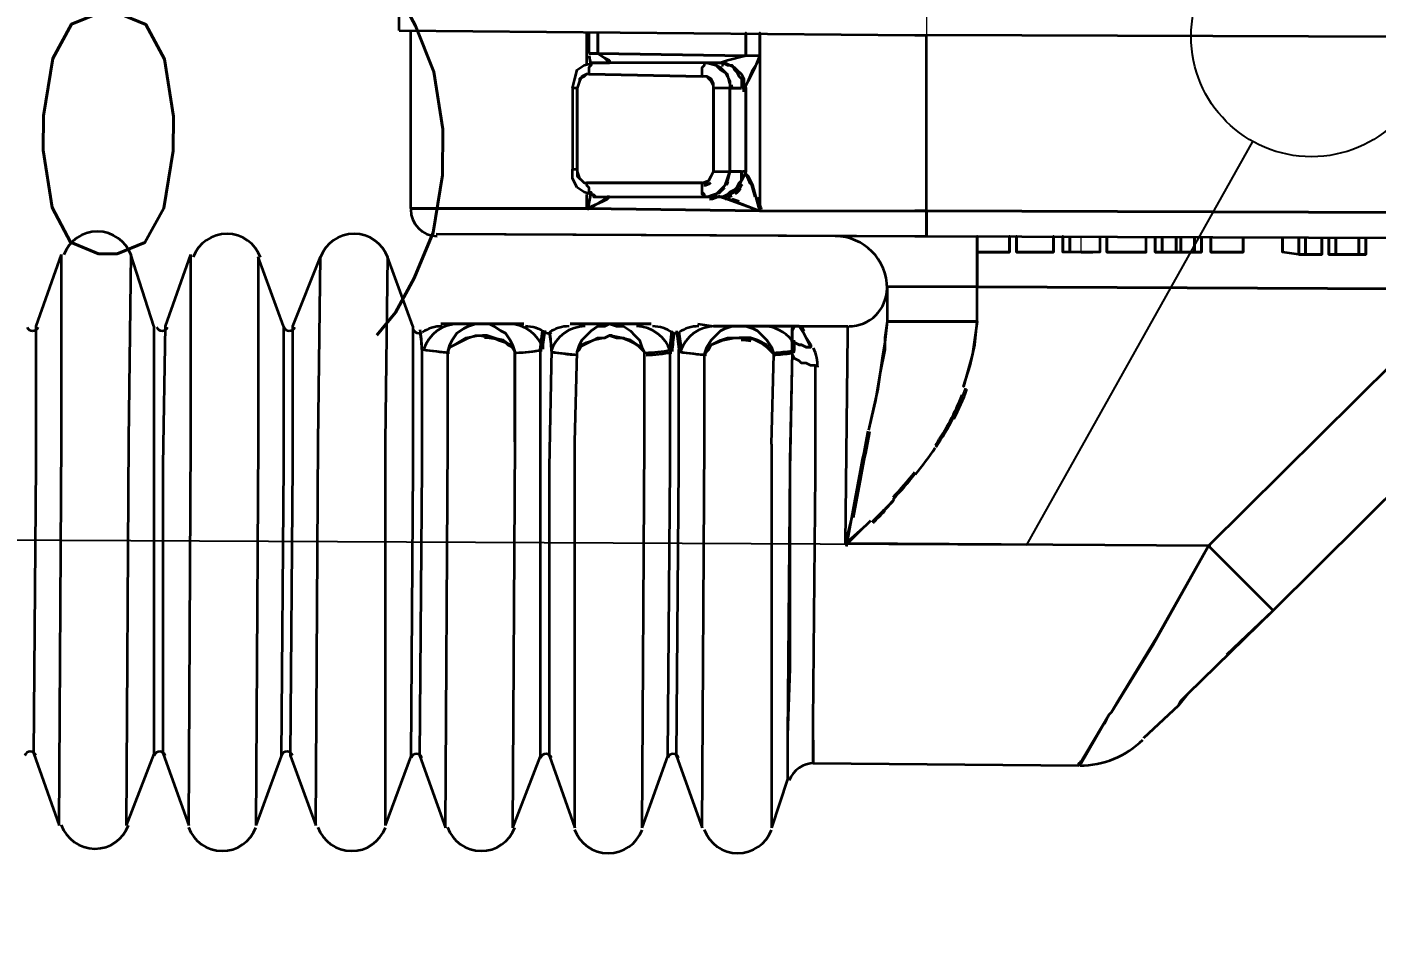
# Model space of a CAD drawing. Header units: inches. Extents: x 47316 to 59086, y 3141 to 11743.
# Drawn here: x 50967.6 to 50995.61, y 4932.08 to 4951.29 of the extents above; entities that cross this region are included whole.
import ezdxf

# ---------------------------------------------------------------- set-up
doc = ezdxf.new("R2010")
doc.units = ezdxf.units.IN
doc.header["$MEASUREMENT"] = 0
doc.layers.add('_BLACK_HOLE', color=7, linetype='Continuous')
doc.layers.add('图层 1', color=7, linetype='Continuous')
doc.styles.get("Standard").update_dxf_attribs({"font": ''})
doc.styles.get('Standard').set_extended_font_data('SimSun')
doc.linetypes.add('_VH_SPACE_TAPE', pattern='A,0.0001,[17,VeSys.shx,S=0.1,R=0,X=0,Y=0],-0.4,[17,VeSys.shx,S=0.1,R=0,X=0,Y=0],-0.4,[17,VeSys.shx,S=0.1,R=0,X=0,Y=0],-0.4,[18,VeSys.shx,S=0.1,R=0,X=0,Y=0],-0.5,[18,VeSys.shx,S=0.1,R=180,X=0.1,Y=0],-0.1,[17,VeSys.shx,S=0.1,R=0,X=0,Y=0],-0.4,[17,VeSys.shx,S=0.1,R=0,X=0,Y=0],-0.4,[17,VeSys.shx,S=0.1,R=0,X=0,Y=0],-0.4', length=3.0001)

msp = doc.modelspace()

# ---------------------------------------------------------------- linework, layer by layer
at = {"layer": '_BLACK_HOLE', "linetype": '_VH_SPACE_TAPE', "lineweight": -3, "ltscale": 5}
msp.add_lwpolyline([(50941.817, 4932.08), (50945.428, 4940.74), (50988.36, 4940.538), (50993.046, 4948.912)], dxfattribs=at)
at = {"layer": '_BLACK_HOLE', "linetype": 'Continuous', "lineweight": -3}
msp.add_circle((50994.266, 4951.094), 2.5, dxfattribs=at)
at = {"layer": '图层 1', "color": 7, "lineweight": 35}
for points in [[(50975.328, 4951.217), (50975.328, 4951.554)], [(50975.328, 4951.217), (50986.032, 4951.122), (50986.272, 4951.122)], [(50979.216, 4947.81), (50979.216, 4947.522), (50975.568, 4947.522), (50975.568, 4951.217)], [(50979.216, 4951.17), (50979.216, 4950.498)], [(50979.216, 4951.17), (50979.216, 4950.498)], [(50979.264, 4951.17), (50979.264, 4950.738)], [(50979.264, 4951.17), (50979.264, 4950.738)], [(50982.816, 4951.17), (50982.816, 4950.69), (50982.528, 4950.69)], [(50982.768, 4950.546), (50982.816, 4950.69), (50982.816, 4951.17), (50982.816, 4947.474)], [(50982.816, 4951.17), (50982.816, 4947.474), (50986.032, 4947.474), (50986.272, 4947.474), (50986.272, 4951.122)], [(51000.144, 4951.074), (50986.272, 4951.122)], [(50986.272, 4947.474), (50986.272, 4951.122)], [(50979.264, 4950.738), (50979.456, 4950.738), (50979.6, 4950.642), (50979.648, 4950.594), (50979.696, 4950.594), (50979.696, 4950.546)], [(50979.456, 4950.738), (50982.528, 4950.69), (50982.144, 4950.594), (50982, 4950.546)], [(50979.696, 4950.546), (50979.696, 4950.594), (50979.6, 4950.642), (50979.456, 4950.738)], [(50979.408, 4950.546), (50979.36, 4950.546), (50979.312, 4950.546), (50979.312, 4950.498), (50979.264, 4950.45), (50979.264, 4950.402), (50979.264, 4950.354), (50979.264, 4950.306), (50979.216, 4950.306), (50979.12, 4950.258), (50979.072, 4950.162), (50979.024, 4950.017), (50978.928, 4950.017), (50978.976, 4950.21), (50979.024, 4950.402), (50979.168, 4950.498), (50979.36, 4950.546), (50979.408, 4950.546)], [(50979.408, 4950.546), (50979.36, 4950.546), (50979.312, 4950.546), (50979.312, 4950.498), (50979.264, 4950.45), (50979.264, 4950.402), (50979.264, 4950.354), (50979.264, 4950.306), (50981.616, 4950.258), (50981.616, 4950.306), (50981.616, 4950.354), (50981.616, 4950.402), (50981.616, 4950.45), (50981.664, 4950.498), (50981.664, 4950.546), (50981.712, 4950.546), (50979.408, 4950.546)], [(50982, 4950.546), (50981.712, 4950.546), (50979.408, 4950.546)], [(50979.408, 4950.546), (50979.696, 4950.546)], [(50982, 4950.546), (50979.696, 4950.546)], [(50982.192, 4950.017), (50981.856, 4950.017), (50981.856, 4950.066), (50981.808, 4950.162), (50981.76, 4950.21), (50981.712, 4950.258), (50981.616, 4950.258), (50981.616, 4950.306), (50981.616, 4950.354), (50981.616, 4950.402), (50981.616, 4950.45), (50981.664, 4950.498), (50981.664, 4950.546), (50981.712, 4950.546), (50981.904, 4950.498), (50982, 4950.45), (50982.096, 4950.354), (50982.144, 4950.258), (50982.192, 4950.162), (50982.192, 4950.017)], [(50982.192, 4950.114), (50982.144, 4950.306), (50982, 4950.402), (50981.904, 4950.498), (50981.76, 4950.546), (50981.712, 4950.546), (50982, 4950.546), (50982.048, 4950.546), (50982.144, 4950.498), (50982.24, 4950.498), (50982.288, 4950.402), (50982.336, 4950.354), (50982.384, 4950.258), (50982.432, 4950.21), (50982.432, 4950.114)], [(50982.528, 4950.017), (50982.528, 4950.066), (50982.576, 4950.162), (50982.72, 4950.45), (50982.816, 4950.69), (50982.528, 4950.69), (50982.144, 4950.594), (50982, 4950.546), (50982.096, 4950.546), (50982.192, 4950.498), (50982.288, 4950.45), (50982.336, 4950.402), (50982.432, 4950.306), (50982.48, 4950.21), (50982.48, 4950.114), (50982.528, 4950.017)], [(50982, 4950.546), (50982.048, 4950.546), (50982.144, 4950.498), (50982.24, 4950.498), (50982.288, 4950.402), (50982.336, 4950.354), (50982.384, 4950.258), (50982.432, 4950.21), (50982.432, 4950.114), (50982.432, 4950.017)], [(50982, 4950.546), (50982.096, 4950.546), (50982.192, 4950.498), (50982.288, 4950.45), (50982.336, 4950.402), (50982.432, 4950.306), (50982.48, 4950.21), (50982.48, 4950.114), (50982.528, 4950.017)], [(50982.72, 4947.762), (50982.624, 4948.098), (50982.528, 4948.242), (50982.528, 4948.29), (50982.528, 4950.017), (50982.528, 4950.066), (50982.576, 4950.162), (50982.672, 4950.402), (50982.768, 4950.546)], [(50979.216, 4948.05), (50981.616, 4948.05), (50981.712, 4948.05), (50981.76, 4948.098), (50981.808, 4948.194), (50981.856, 4948.29), (50981.856, 4950.017), (50981.856, 4950.114), (50981.808, 4950.21), (50981.712, 4950.258), (50981.616, 4950.258), (50979.264, 4950.306), (50979.216, 4950.306), (50979.168, 4950.258), (50979.072, 4950.21), (50979.072, 4950.162), (50979.024, 4950.017), (50979.024, 4948.338), (50979.024, 4948.194), (50979.12, 4948.098), (50979.168, 4948.05), (50979.216, 4948.05)], [(50978.928, 4950.017), (50978.928, 4948.338), (50979.024, 4948.338), (50979.024, 4950.017), (50978.928, 4950.017)], [(50982.192, 4948.29), (50982.192, 4950.017), (50981.952, 4950.017), (50981.856, 4950.017), (50981.856, 4948.29), (50981.952, 4948.29), (50982.192, 4948.29)], [(50982.432, 4950.017), (50982.192, 4950.017), (50982.192, 4948.29)], [(50982.192, 4950.017), (50982.432, 4950.017)], [(50982.528, 4950.017), (50982.528, 4948.29)], [(50979.408, 4947.762), (50979.312, 4947.81), (50979.168, 4947.858), (50979.024, 4947.954), (50978.928, 4948.146), (50978.928, 4948.338), (50979.024, 4948.338), (50979.024, 4948.29), (50979.072, 4948.146), (50979.12, 4948.098), (50979.168, 4948.05), (50979.216, 4948.05), (50979.216, 4948.002), (50979.264, 4947.954), (50979.264, 4947.906), (50979.264, 4947.858), (50979.312, 4947.81), (50979.36, 4947.81), (50979.408, 4947.762)], [(50981.616, 4948.05), (50981.76, 4948.098), (50981.808, 4948.194), (50981.856, 4948.29), (50982.192, 4948.29), (50982.144, 4948.098), (50982.096, 4948.002), (50982, 4947.906), (50981.904, 4947.81), (50981.808, 4947.762), (50981.712, 4947.762), (50981.664, 4947.762), (50981.664, 4947.81), (50981.616, 4947.858), (50981.616, 4947.906), (50981.616, 4947.954), (50981.616, 4948.002), (50981.616, 4948.05)], [(50982.528, 4948.29), (50982.48, 4948.194), (50982.432, 4948.098), (50982.384, 4948.002), (50982.336, 4947.906), (50982.288, 4947.858), (50982.192, 4947.81), (50982.096, 4947.762), (50982, 4947.762)], [(50982.816, 4947.474), (50982.672, 4948.002), (50982.576, 4948.194), (50982.528, 4948.242), (50982.528, 4948.29), (50982.48, 4948.194), (50982.432, 4948.098), (50982.384, 4948.002), (50982.336, 4947.906), (50982.288, 4947.858), (50982.192, 4947.81), (50982.096, 4947.762), (50982, 4947.762), (50982.192, 4947.714), (50982.816, 4947.474)], [(50982.432, 4948.29), (50982.192, 4948.29)], [(50982.528, 4948.29), (50982.528, 4948.29)], [(50979.216, 4948.05), (50979.216, 4948.002), (50979.264, 4947.954), (50979.264, 4947.906), (50979.264, 4947.858), (50979.312, 4947.858), (50979.312, 4947.81), (50979.36, 4947.81), (50979.36, 4947.762), (50979.408, 4947.762), (50981.712, 4947.762), (50981.664, 4947.762), (50981.664, 4947.81), (50981.616, 4947.81), (50981.616, 4947.858), (50981.616, 4947.906), (50981.616, 4947.954), (50981.616, 4948.002), (50981.616, 4948.05), (50979.216, 4948.05)], [(50981.76, 4948.098), (50981.76, 4948.098)], [(50979.216, 4947.81), (50979.216, 4947.522)], [(50982, 4947.762), (50982.144, 4947.714), (50982.816, 4947.474), (50979.216, 4947.522), (50979.552, 4947.666), (50979.648, 4947.714), (50979.696, 4947.762)], [(50979.696, 4947.762), (50979.648, 4947.762), (50979.6, 4947.714), (50979.36, 4947.57), (50979.216, 4947.522)], [(50979.216, 4947.522), (50979.552, 4947.666), (50979.648, 4947.714), (50979.648, 4947.762), (50979.696, 4947.762)], [(50979.408, 4947.762), (50981.712, 4947.762), (50981.952, 4947.762)], [(50981.664, 4947.81), (50981.664, 4947.81)], [(50981.712, 4947.762), (50981.712, 4947.762)], [(50982.192, 4947.714), (50982.096, 4947.714)], [(50982.384, 4947.666), (50982.24, 4947.714)], [(50982.768, 4947.714), (50982.816, 4947.57)], [(50975.568, 4947.522), (50979.216, 4947.522), (50982.816, 4947.474), (50986.032, 4947.474)], [(50976.096, 4946.994), (50986.272, 4946.946), (51000.144, 4946.898), (51010.272, 4946.802)], [(50989.488, 4946.61), (50989.248, 4946.61), (50989.248, 4946.946)], [(50989.248, 4946.946), (50989.248, 4946.61)], [(50989.872, 4946.946), (50989.872, 4946.61), (50989.776, 4946.61), (50989.488, 4946.61)], [(50990.016, 4946.946), (50990.016, 4946.61)], [(50990.832, 4946.61), (50990.832, 4946.946)], [(50967.792, 4945.074), (50968.32, 4946.562)], [(50968.32, 4942.722), (50968.32, 4946.562)], [(50968.32, 4942.722), (50968.32, 4946.562)], [(50969.76, 4946.562), (50969.712, 4942.722)], [(50969.76, 4946.562), (50969.712, 4942.722)], [(50970.24, 4945.074), (50969.76, 4946.562)], [(50970.48, 4945.074), (50971.008, 4946.562)], [(50971.008, 4942.722), (50971.008, 4946.562)], [(50971.008, 4942.722), (50971.008, 4946.562)], [(50987.328, 4946.61), (50987.328, 4945.89), (50987.28, 4945.89), (50985.456, 4945.89)], [(50997.504, 4946.562), (50997.504, 4945.842), (50987.328, 4945.89), (50987.328, 4946.61)], [(50989.872, 4946.61), (50989.776, 4946.61), (50989.488, 4946.61), (50989.248, 4946.61), (50989.104, 4946.61)], [(50989.488, 4946.61), (50989.728, 4946.61)], [(50990.352, 4946.61), (50990.592, 4946.61), (50990.736, 4946.61)], [(50991.984, 4946.61), (50991.84, 4946.61), (50991.552, 4946.61), (50991.456, 4946.61), (50991.168, 4946.61)], [(50992.128, 4940.514), (50993.472, 4939.17), (51000.912, 4946.562), (50997.504, 4945.842), (50992.128, 4940.514)], [(50993.472, 4939.17), (51000.912, 4946.562)], [(50994, 4946.562), (50993.664, 4946.61)], [(50994.48, 4946.562), (50994.144, 4946.562)], [(50995.392, 4946.562), (50995.248, 4946.562), (50994.768, 4946.562)], [(50972.4, 4946.514), (50972.4, 4942.674)], [(50972.4, 4946.514), (50972.4, 4942.674)], [(50972.928, 4945.074), (50972.4, 4946.514)], [(50973.12, 4945.074), (50973.696, 4946.514)], [(50973.648, 4942.674), (50973.696, 4946.514)], [(50973.648, 4942.674), (50973.696, 4946.514)], [(50975.088, 4946.514), (50975.04, 4942.674)], [(50975.088, 4946.514), (50975.04, 4942.674)], [(50975.616, 4945.074), (50975.088, 4946.514)], [(50987.328, 4945.17), (50987.328, 4945.89), (50997.504, 4945.842), (50992.128, 4940.514), (50984.592, 4940.562), (50985.024, 4940.946), (50985.12, 4941.042)], [(50985.456, 4945.89), (50985.456, 4945.17), (50985.408, 4944.834), (50985.408, 4944.594), (50985.312, 4944.114), (50985.216, 4943.538), (50985.072, 4942.914)], [(50985.984, 4945.17), (50987.328, 4945.17), (50987.328, 4945.89), (50985.456, 4945.89), (50985.456, 4945.17), (50985.984, 4945.17)], [(50985.984, 4945.17), (50985.456, 4945.17), (50985.408, 4944.738), (50985.36, 4944.45), (50985.264, 4943.778), (50985.072, 4942.914)], [(50987.328, 4945.17), (50987.232, 4944.498), (50987.04, 4943.826), (50987.184, 4944.258), (50987.28, 4944.69), (50987.328, 4945.17), (50985.984, 4945.17)], [(50967.792, 4942.194), (50967.792, 4945.074)], [(50967.792, 4942.194), (50967.792, 4945.074)], [(50970.24, 4945.074), (50970.24, 4942.194)], [(50970.24, 4945.074), (50970.24, 4942.194)], [(50970.432, 4942.194), (50970.48, 4945.074)], [(50970.432, 4942.194), (50970.48, 4945.074)], [(50972.928, 4945.074), (50972.928, 4942.194)], [(50972.928, 4945.074), (50972.928, 4942.194)], [(50973.12, 4942.194), (50973.12, 4945.074)], [(50973.12, 4942.194), (50973.12, 4945.074)], [(50975.616, 4945.074), (50975.616, 4942.146)], [(50975.616, 4945.074), (50975.616, 4942.146)], [(50976.528, 4945.122), (50976.192, 4945.122)], [(50976.336, 4944.546), (50976.384, 4944.69), (50976.432, 4944.786), (50976.528, 4944.93), (50976.672, 4945.026), (50976.768, 4945.074), (50976.912, 4945.122), (50977.056, 4945.122)], [(50977.056, 4945.122), (50976.912, 4945.122), (50976.768, 4945.074), (50976.672, 4945.026), (50976.528, 4944.93), (50976.432, 4944.786), (50976.384, 4944.69), (50976.336, 4944.546), (50976.384, 4944.642), (50976.48, 4944.69), (50976.72, 4944.834), (50976.96, 4944.882), (50977.008, 4944.882), (50977.248, 4944.834), (50977.44, 4944.786), (50977.632, 4944.69), (50977.728, 4944.546), (50977.68, 4944.69), (50977.632, 4944.786), (50977.536, 4944.93), (50977.44, 4944.978), (50977.296, 4945.074), (50977.2, 4945.122), (50977.056, 4945.122), (50976.528, 4945.122)], [(50976.336, 4942.674), (50976.336, 4944.546), (50976.384, 4944.642), (50976.48, 4944.69), (50976.576, 4944.738), (50976.672, 4944.786), (50976.768, 4944.834), (50976.912, 4944.882), (50977.056, 4944.882)], [(50976.528, 4945.122), (50977.056, 4945.122), (50977.584, 4945.122)], [(50977.92, 4945.122), (50977.584, 4945.122), (50977.056, 4945.122), (50976.528, 4945.122)], [(50977.584, 4945.122), (50977.056, 4945.122), (50977.2, 4945.122), (50977.296, 4945.074), (50977.44, 4944.978), (50977.536, 4944.93), (50977.632, 4944.786), (50977.68, 4944.69), (50977.728, 4944.546)], [(50977.056, 4944.882), (50977.056, 4944.882)], [(50977.728, 4942.674), (50977.728, 4944.546), (50977.68, 4944.642), (50977.632, 4944.69), (50977.536, 4944.738), (50977.44, 4944.786), (50977.296, 4944.834), (50977.152, 4944.882), (50977.056, 4944.882)], [(50977.68, 4944.642), (50977.488, 4944.786), (50977.248, 4944.834), (50977.152, 4944.882)], [(50978.256, 4944.594), (50978.304, 4944.978)], [(50980.56, 4945.122), (50980.224, 4945.122), (50979.696, 4945.122), (50979.168, 4945.122), (50978.88, 4945.122)], [(50978.976, 4942.674), (50979.024, 4944.546), (50979.072, 4944.594), (50979.12, 4944.69), (50979.216, 4944.738), (50979.36, 4944.786), (50979.456, 4944.834), (50979.6, 4944.834), (50979.696, 4944.882)], [(50979.168, 4945.122), (50979.696, 4945.122), (50980.224, 4945.122)], [(50979.696, 4945.122), (50979.168, 4945.122)], [(50980.224, 4945.122), (50979.696, 4945.122), (50979.84, 4945.074), (50979.984, 4945.074), (50980.128, 4944.978), (50980.224, 4944.882), (50980.32, 4944.786), (50980.368, 4944.642), (50980.416, 4944.546)], [(50979.744, 4944.882), (50979.696, 4944.882)], [(50979.696, 4944.882), (50979.84, 4944.834), (50979.984, 4944.834), (50980.08, 4944.786), (50980.176, 4944.738), (50980.272, 4944.69), (50980.368, 4944.594), (50980.416, 4944.546), (50980.416, 4942.674)], [(50979.696, 4944.882), (50979.744, 4944.882), (50979.84, 4944.834), (50979.936, 4944.834)], [(50980.944, 4944.594), (50980.992, 4944.978)], [(50981.088, 4944.978), (50981.136, 4944.594)], [(50981.52, 4945.122), (50981.856, 4945.074), (50982.384, 4945.074), (50982.912, 4945.074), (50983.584, 4945.074), (50984.64, 4945.074)], [(50981.52, 4945.122), (50981.856, 4945.074)], [(50981.664, 4944.498), (50981.712, 4944.642), (50981.808, 4944.786), (50981.904, 4944.882), (50982, 4944.978), (50982.096, 4945.026), (50982.24, 4945.074), (50982.384, 4945.074)], [(50982.384, 4945.074), (50982.24, 4945.074), (50982.096, 4945.026), (50982, 4944.978), (50981.904, 4944.882), (50981.808, 4944.786), (50981.712, 4944.642), (50981.664, 4944.498), (50981.76, 4944.594), (50981.808, 4944.69), (50982.048, 4944.786), (50982.288, 4944.834), (50982.384, 4944.834), (50982.576, 4944.834), (50982.768, 4944.786), (50982.96, 4944.642), (50983.104, 4944.498), (50983.056, 4944.642), (50982.96, 4944.786), (50982.864, 4944.882), (50982.768, 4944.978), (50982.672, 4945.026), (50982.528, 4945.074), (50982.384, 4945.074), (50981.856, 4945.074)], [(50981.856, 4945.074), (50982.384, 4945.074), (50982.912, 4945.074)], [(50983.488, 4944.786), (50983.488, 4944.93), (50983.488, 4945.026), (50983.536, 4945.074), (50983.584, 4945.074), (50982.912, 4945.074), (50982.384, 4945.074), (50982.528, 4945.074), (50982.672, 4945.026), (50982.768, 4944.978), (50982.864, 4944.882), (50982.96, 4944.786), (50983.056, 4944.642), (50983.104, 4944.498)], [(50983.488, 4944.786), (50983.488, 4944.786), (50983.488, 4944.978), (50983.536, 4945.074), (50983.584, 4945.074), (50982.912, 4945.074)], [(50983.488, 4944.786), (50983.536, 4944.738), (50983.632, 4944.69), (50983.68, 4944.69), (50983.776, 4944.642), (50983.872, 4944.642), (50983.728, 4944.93), (50983.68, 4945.026), (50983.632, 4945.074), (50983.584, 4945.074), (50983.536, 4945.074), (50983.488, 4944.978), (50983.488, 4944.786)], [(50983.584, 4945.074), (50983.632, 4945.074), (50983.68, 4945.074), (50983.728, 4944.978)], [(50983.872, 4944.69), (50983.872, 4944.642), (50983.728, 4944.93), (50983.632, 4945.074), (50983.584, 4945.074)], [(50983.872, 4944.642), (50983.728, 4944.93)], [(50984.592, 4940.562), (50984.64, 4944.93), (50984.64, 4945.074)], [(50989.44, 4935.954), (50989.44, 4936.002), (50989.488, 4936.002), (50990.064, 4937.01), (50990.112, 4937.058), (50990.976, 4938.45), (50992.128, 4940.514), (50984.592, 4940.562), (50984.64, 4944.93)], [(50984.64, 4944.93), (50984.64, 4945.074)], [(50975.808, 4942.146), (50975.808, 4944.594)], [(50975.808, 4942.146), (50975.808, 4944.594)], [(50977.296, 4944.834), (50977.392, 4944.786), (50977.536, 4944.738), (50977.584, 4944.69), (50977.68, 4944.642)], [(50978.256, 4944.594), (50978.256, 4942.146)], [(50978.256, 4944.594), (50978.256, 4942.146)], [(50978.448, 4942.146), (50978.496, 4944.594)], [(50978.448, 4942.146), (50978.496, 4944.594)], [(50980.32, 4944.642), (50980.176, 4944.738), (50979.936, 4944.834), (50979.84, 4944.834)], [(50979.984, 4944.834), (50980.08, 4944.786), (50980.176, 4944.738), (50980.272, 4944.69), (50980.368, 4944.642)], [(50980.944, 4944.594), (50980.944, 4942.146)], [(50980.944, 4944.594), (50980.944, 4942.146)], [(50981.136, 4942.146), (50981.136, 4944.594)], [(50981.136, 4942.146), (50981.136, 4944.594)], [(50981.664, 4942.674), (50981.664, 4944.498), (50981.76, 4944.594), (50981.808, 4944.69), (50981.904, 4944.738), (50982, 4944.786), (50982.144, 4944.834), (50982.24, 4944.834), (50982.384, 4944.834)], [(50982.384, 4944.834), (50982.384, 4944.834)], [(50983.056, 4942.626), (50983.104, 4944.498), (50983.056, 4944.594), (50982.96, 4944.642), (50982.864, 4944.738), (50982.768, 4944.786), (50982.624, 4944.834), (50982.528, 4944.834), (50982.384, 4944.834)], [(50983.008, 4944.642), (50982.816, 4944.738), (50982.624, 4944.834), (50982.48, 4944.834)], [(50982.624, 4944.834), (50982.768, 4944.786), (50982.864, 4944.738), (50982.96, 4944.69), (50983.008, 4944.594)], [(50983.872, 4944.642), (50983.776, 4944.642), (50983.68, 4944.69), (50983.632, 4944.69), (50983.536, 4944.738), (50983.488, 4944.786)], [(50983.776, 4944.834), (50983.872, 4944.69)], [(50976.336, 4942.674), (50976.336, 4944.546)], [(50977.728, 4944.546), (50977.728, 4942.674)], [(50978.976, 4942.674), (50979.024, 4944.546)], [(50980.416, 4944.546), (50980.416, 4942.674)], [(50981.664, 4942.674), (50981.664, 4944.498)], [(50983.056, 4942.626), (50983.104, 4944.498)], [(50983.92, 4936.482), (50983.92, 4936.002), (50983.92, 4936.866), (50983.968, 4942.002), (50983.968, 4944.258), (50983.872, 4944.258), (50983.776, 4944.306), (50983.68, 4944.306), (50983.632, 4944.354), (50983.536, 4944.402), (50983.488, 4944.498), (50983.488, 4944.546), (50983.44, 4942.098), (50983.392, 4936.578), (50983.392, 4935.666)], [(50983.488, 4944.546), (50983.44, 4942.29)], [(50983.968, 4944.258), (50983.872, 4944.258), (50983.776, 4944.306), (50983.68, 4944.306), (50983.632, 4944.354), (50983.536, 4944.402), (50983.488, 4944.498), (50983.488, 4944.546)], [(50983.92, 4936.002), (50983.92, 4936.866), (50983.968, 4942.002), (50983.968, 4944.258)], [(50968.272, 4934.706), (50968.32, 4942.722)], [(50968.272, 4934.706), (50968.32, 4942.722)], [(50969.712, 4942.722), (50969.664, 4934.706)], [(50969.712, 4942.722), (50969.664, 4934.706)], [(50970.96, 4934.706), (50971.008, 4942.722)], [(50970.96, 4934.706), (50971.008, 4942.722)], [(50972.4, 4942.674), (50972.352, 4934.706)], [(50972.4, 4942.674), (50972.352, 4934.706)], [(50973.6, 4934.706), (50973.648, 4942.674)], [(50973.6, 4934.706), (50973.648, 4942.674)], [(50975.04, 4942.674), (50975.04, 4934.706)], [(50975.04, 4942.674), (50975.04, 4934.706)], [(50976.288, 4934.658), (50976.336, 4942.674)], [(50976.288, 4934.658), (50976.336, 4942.674)], [(50977.728, 4942.674), (50977.68, 4934.658)], [(50977.728, 4942.674), (50977.68, 4934.658)], [(50978.976, 4934.658), (50978.976, 4942.674)], [(50978.976, 4934.658), (50978.976, 4942.674)], [(50980.416, 4942.674), (50980.368, 4934.658)], [(50980.416, 4942.674), (50980.368, 4934.658)], [(50981.616, 4934.658), (50981.664, 4942.674)], [(50981.616, 4934.658), (50981.664, 4942.674)], [(50983.056, 4942.626), (50983.056, 4934.658)], [(50983.056, 4942.626), (50983.056, 4934.658)], [(50967.744, 4936.194), (50967.792, 4942.194)], [(50967.744, 4936.194), (50967.792, 4942.194)], [(50970.24, 4942.194), (50970.24, 4936.194)], [(50970.24, 4942.194), (50970.24, 4936.194)], [(50970.432, 4936.194), (50970.432, 4942.194)], [(50970.432, 4936.194), (50970.432, 4942.194)], [(50972.928, 4942.194), (50972.88, 4936.146)], [(50972.928, 4942.194), (50972.88, 4936.146)], [(50973.072, 4936.146), (50973.12, 4942.194)], [(50973.072, 4936.146), (50973.12, 4942.194)], [(50975.616, 4942.146), (50975.568, 4936.146)], [(50975.616, 4942.146), (50975.568, 4936.146)], [(50975.76, 4936.146), (50975.808, 4942.146)], [(50975.76, 4936.146), (50975.808, 4942.146)], [(50978.256, 4942.146), (50978.256, 4936.146), (50977.68, 4934.658)], [(50978.256, 4942.146), (50978.256, 4936.146)], [(50978.448, 4936.146), (50978.448, 4942.146)], [(50978.448, 4936.146), (50978.448, 4942.146)], [(50980.944, 4942.146), (50980.896, 4936.146), (50980.368, 4934.658)], [(50980.944, 4942.146), (50980.896, 4936.146)], [(50981.088, 4936.146), (50981.136, 4942.146)], [(50981.088, 4936.146), (50981.136, 4942.146)], [(50983.44, 4942.29), (50983.44, 4942.098), (50983.44, 4937.97), (50983.392, 4936.578), (50983.392, 4935.666), (50983.056, 4934.658)], [(50984.592, 4940.562), (50984.592, 4940.562), (50984.736, 4941.138)], [(50985.024, 4940.946), (50985.12, 4941.042)], [(50991.552, 4937.298), (50991.696, 4937.442), (50993.472, 4939.17), (50992.128, 4940.514), (50991.072, 4938.642), (50990.256, 4937.298), (50990.112, 4937.058), (50990.064, 4937.01), (50989.44, 4935.954)], [(50992.176, 4940.514), (50992.128, 4940.514)], [(50992.176, 4940.514), (50992.128, 4940.514)], [(50992.896, 4939.746), (50992.992, 4939.65), (50993.424, 4939.217), (50993.472, 4939.17), (50991.696, 4937.442), (50991.504, 4937.202), (50990.784, 4936.53)], [(50992.992, 4939.65), (50992.896, 4939.746)], [(50993.424, 4939.217), (50992.992, 4939.65)], [(50992.512, 4938.258), (50993.472, 4939.17)], [(50993.472, 4939.17), (50993.424, 4939.217)], [(50990.784, 4936.53), (50990.784, 4936.53), (50991.504, 4937.202), (50991.552, 4937.298)], [(50989.968, 4936.817), (50990.016, 4936.914)], [(50990.784, 4936.53), (50990.784, 4936.53)], [(50967.744, 4936.194), (50968.272, 4934.706)], [(50970.24, 4936.194), (50969.664, 4934.706)], [(50970.432, 4936.194), (50970.96, 4934.706)], [(50972.88, 4936.146), (50972.352, 4934.706)], [(50973.072, 4936.146), (50973.6, 4934.706)], [(50975.568, 4936.146), (50975.04, 4934.706)], [(50975.76, 4936.146), (50976.288, 4934.658)], [(50978.448, 4936.146), (50978.976, 4934.658)], [(50981.088, 4936.146), (50981.616, 4934.658)], [(50983.92, 4936.002), (50989.44, 4935.954)], [(50989.44, 4935.954), (50989.488, 4936.05)]]:
    msp.add_lwpolyline(points, dxfattribs=at)
at = {"layer": '图层 1', "color": 7, "lineweight": 13}
for points in [[(50986.272, 4951.506), (50986.272, 4951.122)], [(50989.488, 4946.61), (50989.488, 4946.946)]]:
    msp.add_lwpolyline(points, dxfattribs=at)
at = {"layer": '图层 1', "color": 7, "lineweight": 35}
for points, knots in [([(50979.456, 4950.738), (50979.456, 4950.738), (50979.456, 4951.17), (50979.456, 4951.17), (50979.456, 4951.17), (50979.456, 4950.738), (50979.456, 4950.738), (50979.456, 4950.738), (50979.264, 4950.738), (50979.264, 4950.738)], [0, 0, 0, 0, 1, 1, 1, 2, 2, 2, 3, 3, 3, 3]), ([(50982.528, 4950.69), (50982.528, 4950.69), (50982.528, 4951.17), (50982.528, 4951.17), (50982.528, 4951.17), (50982.528, 4950.69), (50982.528, 4950.69), (50982.528, 4950.69), (50979.456, 4950.738), (50979.456, 4950.738)], [0, 0, 0, 0, 1, 1, 1, 2, 2, 2, 3, 3, 3, 3]), ([(50986.272, 4947.474), (50986.272, 4947.474), (51000.144, 4947.426), (51000.144, 4947.426), (51000.144, 4947.426), (51000.144, 4951.074), (51000.144, 4951.074), (51000.144, 4951.074), (51000.144, 4947.426), (51000.144, 4947.426)], [0, 0, 0, 0, 1, 1, 1, 2, 2, 2, 3, 3, 3, 3]), ([(50981.952, 4947.762), (50981.952, 4947.762), (50981.712, 4947.762), (50981.712, 4947.762), (50981.712, 4947.762), (50981.856, 4947.81), (50981.856, 4947.81), (50981.856, 4947.81), (50982, 4947.858), (50982, 4947.858), (50982, 4947.858), (50982.096, 4948.002), (50982.096, 4948.002), (50982.096, 4948.002), (50982.144, 4948.146), (50982.144, 4948.146), (50982.144, 4948.146), (50982.192, 4948.29), (50982.192, 4948.29), (50982.192, 4948.29), (50982.432, 4948.29), (50982.432, 4948.29), (50982.432, 4948.29), (50982.432, 4948.194), (50982.432, 4948.194), (50982.432, 4948.194), (50982.432, 4948.098), (50982.432, 4948.098), (50982.432, 4948.098), (50982.384, 4948.05), (50982.384, 4948.05), (50982.384, 4948.05), (50982.336, 4947.954), (50982.336, 4947.954), (50982.336, 4947.954), (50982.288, 4947.906), (50982.288, 4947.906), (50982.288, 4947.906), (50982.192, 4947.858), (50982.192, 4947.858), (50982.192, 4947.858), (50982.144, 4947.81), (50982.144, 4947.81), (50982.144, 4947.81), (50982.048, 4947.762), (50982.048, 4947.762), (50982.048, 4947.762), (50981.952, 4947.762), (50981.952, 4947.762), (50981.952, 4947.762), (50982.048, 4947.762), (50982.048, 4947.762), (50982.048, 4947.762), (50982.144, 4947.81), (50982.144, 4947.81), (50982.144, 4947.81), (50982.192, 4947.858), (50982.192, 4947.858), (50982.192, 4947.858), (50982.288, 4947.906), (50982.288, 4947.906), (50982.288, 4947.906), (50982.336, 4947.954), (50982.336, 4947.954), (50982.336, 4947.954), (50982.384, 4948.05), (50982.384, 4948.05), (50982.384, 4948.05), (50982.432, 4948.098), (50982.432, 4948.098), (50982.432, 4948.098), (50982.432, 4948.194), (50982.432, 4948.194), (50982.432, 4948.194), (50982.432, 4948.29), (50982.432, 4948.29)], [0, 0, 0, 0, 1, 1, 1, 2, 2, 2, 3, 3, 3, 4, 4, 4, 5, 5, 5, 6, 6, 6, 7, 7, 7, 8, 8, 8, 9, 9, 9, 10, 10, 10, 11, 11, 11, 12, 12, 12, 13, 13, 13, 14, 14, 14, 15, 15, 15, 16, 16, 16, 17, 17, 17, 18, 18, 18, 19, 19, 19, 20, 20, 20, 21, 21, 21, 22, 22, 22, 23, 23, 23, 24, 24, 24, 25, 25, 25, 25]), ([(50976.096, 4946.994), (50976.096, 4946.994), (50986.032, 4946.946), (50986.032, 4946.946), (50986.032, 4946.946), (50986.272, 4946.946), (50986.272, 4946.946), (50986.272, 4946.946), (50986.272, 4947.474), (50986.272, 4947.474), (50986.272, 4947.474), (50986.272, 4946.946), (50986.272, 4946.946), (50986.272, 4946.946), (51000.144, 4946.898), (51000.144, 4946.898), (51000.144, 4946.898), (51000.144, 4947.426), (51000.144, 4947.426), (51000.144, 4947.426), (50986.272, 4947.474), (50986.272, 4947.474), (50986.272, 4947.474), (50986.032, 4947.474), (50986.032, 4947.474)], [0, 0, 0, 0, 1, 1, 1, 2, 2, 2, 3, 3, 3, 4, 4, 4, 5, 5, 5, 6, 6, 6, 7, 7, 7, 8, 8, 8, 8]), ([(50988, 4946.61), (50988, 4946.61), (50987.328, 4946.61), (50987.328, 4946.61), (50987.328, 4946.61), (50987.328, 4946.946), (50987.328, 4946.946), (50987.328, 4946.946), (50987.328, 4946.61), (50987.328, 4946.61), (50987.328, 4946.61), (50988, 4946.61), (50988, 4946.61), (50988, 4946.61), (50988, 4946.946), (50988, 4946.946), (50988, 4946.946), (50988, 4946.61), (50988, 4946.61), (50988, 4946.61), (50988, 4946.946), (50988, 4946.946)], [0, 0, 0, 0, 1, 1, 1, 2, 2, 2, 3, 3, 3, 4, 4, 4, 5, 5, 5, 6, 6, 6, 7, 7, 7, 7]), ([(50988.912, 4946.946), (50988.912, 4946.946), (50988.912, 4946.61), (50988.912, 4946.61), (50988.912, 4946.61), (50988.912, 4946.946), (50988.912, 4946.946), (50988.912, 4946.946), (50988.912, 4946.61), (50988.912, 4946.61), (50988.912, 4946.61), (50988.144, 4946.61), (50988.144, 4946.61), (50988.144, 4946.61), (50988.144, 4946.946), (50988.144, 4946.946), (50988.144, 4946.946), (50988.144, 4946.61), (50988.144, 4946.61), (50988.144, 4946.61), (50988.912, 4946.61), (50988.912, 4946.61)], [0, 0, 0, 0, 1, 1, 1, 2, 2, 2, 3, 3, 3, 4, 4, 4, 5, 5, 5, 6, 6, 6, 7, 7, 7, 7]), ([(50989.248, 4946.946), (50989.248, 4946.946), (50989.248, 4946.61), (50989.248, 4946.61), (50989.248, 4946.61), (50989.104, 4946.61), (50989.104, 4946.61), (50989.104, 4946.61), (50989.104, 4946.946), (50989.104, 4946.946), (50989.104, 4946.946), (50989.104, 4946.61), (50989.104, 4946.61)], [0, 0, 0, 0, 1, 1, 1, 2, 2, 2, 3, 3, 3, 4, 4, 4, 4]), ([(50990.016, 4946.61), (50990.016, 4946.61), (50990.4, 4946.61), (50990.4, 4946.61), (50990.4, 4946.61), (50990.688, 4946.61), (50990.688, 4946.61), (50990.688, 4946.61), (50990.832, 4946.61), (50990.832, 4946.61), (50990.832, 4946.61), (50990.688, 4946.61), (50990.688, 4946.61), (50990.688, 4946.61), (50990.4, 4946.61), (50990.4, 4946.61), (50990.4, 4946.61), (50990.016, 4946.61), (50990.016, 4946.61), (50990.016, 4946.61), (50990.016, 4946.946), (50990.016, 4946.946)], [0, 0, 0, 0, 1, 1, 1, 2, 2, 2, 3, 3, 3, 4, 4, 4, 5, 5, 5, 6, 6, 6, 7, 7, 7, 7]), ([(50991.168, 4946.898), (50991.168, 4946.898), (50991.168, 4946.61), (50991.168, 4946.61), (50991.168, 4946.61), (50991.024, 4946.61), (50991.024, 4946.61), (50991.024, 4946.61), (50991.024, 4946.898), (50991.024, 4946.898), (50991.024, 4946.898), (50991.024, 4946.61), (50991.024, 4946.61)], [0, 0, 0, 0, 1, 1, 1, 2, 2, 2, 3, 3, 3, 4, 4, 4, 4]), ([(50991.024, 4946.61), (50991.024, 4946.61), (50991.168, 4946.61), (50991.168, 4946.61), (50991.168, 4946.61), (50991.168, 4946.898), (50991.168, 4946.898), (50991.168, 4946.898), (50991.168, 4946.61), (50991.168, 4946.61), (50991.168, 4946.61), (50991.456, 4946.61), (50991.456, 4946.61), (50991.456, 4946.61), (50991.456, 4946.898), (50991.456, 4946.898), (50991.456, 4946.898), (50991.456, 4946.61), (50991.456, 4946.61), (50991.456, 4946.61), (50991.552, 4946.61), (50991.552, 4946.61), (50991.552, 4946.61), (50991.552, 4946.898), (50991.552, 4946.898), (50991.552, 4946.898), (50991.552, 4946.61), (50991.552, 4946.61), (50991.552, 4946.61), (50991.84, 4946.61), (50991.84, 4946.61), (50991.84, 4946.61), (50991.84, 4946.898), (50991.84, 4946.898), (50991.84, 4946.898), (50991.84, 4946.61), (50991.84, 4946.61), (50991.84, 4946.61), (50991.984, 4946.61), (50991.984, 4946.61), (50991.984, 4946.61), (50991.984, 4946.898), (50991.984, 4946.898), (50991.984, 4946.898), (50991.984, 4946.61), (50991.984, 4946.61), (50991.984, 4946.61), (50991.984, 4946.898), (50991.984, 4946.898)], [0, 0, 0, 0, 1, 1, 1, 2, 2, 2, 3, 3, 3, 4, 4, 4, 5, 5, 5, 6, 6, 6, 7, 7, 7, 8, 8, 8, 9, 9, 9, 10, 10, 10, 11, 11, 11, 12, 12, 12, 13, 13, 13, 14, 14, 14, 15, 15, 15, 16, 16, 16, 16]), ([(50992.848, 4946.898), (50992.848, 4946.898), (50992.848, 4946.61), (50992.848, 4946.61), (50992.848, 4946.61), (50992.848, 4946.898), (50992.848, 4946.898), (50992.848, 4946.898), (50992.848, 4946.61), (50992.848, 4946.61), (50992.848, 4946.61), (50992.848, 4946.898), (50992.848, 4946.898), (50992.848, 4946.898), (50992.848, 4946.61), (50992.848, 4946.61), (50992.848, 4946.61), (50992.176, 4946.61), (50992.176, 4946.61), (50992.176, 4946.61), (50992.176, 4946.898), (50992.176, 4946.898), (50992.176, 4946.898), (50992.176, 4946.61), (50992.176, 4946.61), (50992.176, 4946.61), (50992.848, 4946.61), (50992.848, 4946.61)], [0, 0, 0, 0, 1, 1, 1, 2, 2, 2, 3, 3, 3, 4, 4, 4, 5, 5, 5, 6, 6, 6, 7, 7, 7, 8, 8, 8, 9, 9, 9, 9]), ([(50994.144, 4946.898), (50994.144, 4946.898), (50994.144, 4946.562), (50994.144, 4946.562), (50994.144, 4946.562), (50994, 4946.562), (50994, 4946.562), (50994, 4946.562), (50994, 4946.898), (50994, 4946.898), (50994, 4946.898), (50994, 4946.562), (50994, 4946.562), (50994, 4946.562), (50993.664, 4946.61), (50993.664, 4946.61), (50993.664, 4946.61), (50993.664, 4946.898), (50993.664, 4946.898), (50993.664, 4946.898), (50993.664, 4946.61), (50993.664, 4946.61)], [0, 0, 0, 0, 1, 1, 1, 2, 2, 2, 3, 3, 3, 4, 4, 4, 5, 5, 5, 6, 6, 6, 7, 7, 7, 7]), ([(50994, 4946.562), (50994, 4946.562), (50994.144, 4946.562), (50994.144, 4946.562), (50994.144, 4946.562), (50994.144, 4946.898), (50994.144, 4946.898), (50994.144, 4946.898), (50994.144, 4946.562), (50994.144, 4946.562), (50994.144, 4946.562), (50994.48, 4946.562), (50994.48, 4946.562), (50994.48, 4946.562), (50994.48, 4946.898), (50994.48, 4946.898), (50994.48, 4946.898), (50994.48, 4946.562), (50994.48, 4946.562), (50994.48, 4946.562), (50994.48, 4946.898), (50994.48, 4946.898)], [0, 0, 0, 0, 1, 1, 1, 2, 2, 2, 3, 3, 3, 4, 4, 4, 5, 5, 5, 6, 6, 6, 7, 7, 7, 7]), ([(50994.768, 4946.898), (50994.768, 4946.898), (50994.768, 4946.562), (50994.768, 4946.562), (50994.768, 4946.562), (50994.624, 4946.562), (50994.624, 4946.562), (50994.624, 4946.562), (50994.624, 4946.898), (50994.624, 4946.898), (50994.624, 4946.898), (50994.624, 4946.562), (50994.624, 4946.562)], [0, 0, 0, 0, 1, 1, 1, 2, 2, 2, 3, 3, 3, 4, 4, 4, 4]), ([(50994.624, 4946.562), (50994.624, 4946.562), (50994.768, 4946.562), (50994.768, 4946.562), (50994.768, 4946.562), (50994.768, 4946.898), (50994.768, 4946.898), (50994.768, 4946.898), (50994.768, 4946.562), (50994.768, 4946.562), (50994.768, 4946.562), (50995.248, 4946.562), (50995.248, 4946.562), (50995.248, 4946.562), (50995.248, 4946.898), (50995.248, 4946.898), (50995.248, 4946.898), (50995.248, 4946.562), (50995.248, 4946.562), (50995.248, 4946.562), (50995.392, 4946.562), (50995.392, 4946.562), (50995.392, 4946.562), (50995.392, 4946.898), (50995.392, 4946.898), (50995.392, 4946.898), (50995.392, 4946.562), (50995.392, 4946.562), (50995.392, 4946.562), (50995.392, 4946.898), (50995.392, 4946.898)], [0, 0, 0, 0, 1, 1, 1, 2, 2, 2, 3, 3, 3, 4, 4, 4, 5, 5, 5, 6, 6, 6, 7, 7, 7, 8, 8, 8, 9, 9, 9, 10, 10, 10, 10]), ([(50976.192, 4945.122), (50976.192, 4945.122), (50976.528, 4945.122), (50976.528, 4945.122), (50976.528, 4945.122), (50976.192, 4945.122), (50976.192, 4945.122)], [0, 0, 0, 0, 1, 1, 1, 2, 2, 2, 2]), ([(50977.92, 4945.122), (50977.92, 4945.122), (50977.584, 4945.122), (50977.584, 4945.122), (50977.584, 4945.122), (50977.92, 4945.122), (50977.92, 4945.122)], [0, 0, 0, 0, 1, 1, 1, 2, 2, 2, 2]), ([(50978.88, 4945.122), (50978.88, 4945.122), (50979.168, 4945.122), (50979.168, 4945.122), (50979.168, 4945.122), (50978.88, 4945.122), (50978.88, 4945.122)], [0, 0, 0, 0, 1, 1, 1, 2, 2, 2, 2]), ([(50979.696, 4945.122), (50979.696, 4945.122), (50979.84, 4945.074), (50979.84, 4945.074), (50979.84, 4945.074), (50979.984, 4945.074), (50979.984, 4945.074), (50979.984, 4945.074), (50980.128, 4944.978), (50980.128, 4944.978), (50980.128, 4944.978), (50980.224, 4944.882), (50980.224, 4944.882), (50980.224, 4944.882), (50980.32, 4944.786), (50980.32, 4944.786), (50980.32, 4944.786), (50980.368, 4944.642), (50980.368, 4944.642), (50980.368, 4944.642), (50980.416, 4944.546), (50980.416, 4944.546), (50980.416, 4944.546), (50980.272, 4944.69), (50980.272, 4944.69), (50980.272, 4944.69), (50980.128, 4944.786), (50980.128, 4944.786), (50980.128, 4944.786), (50979.936, 4944.834), (50979.936, 4944.834), (50979.936, 4944.834), (50979.696, 4944.882), (50979.696, 4944.882), (50979.696, 4944.882), (50979.6, 4944.834), (50979.6, 4944.834), (50979.6, 4944.834), (50979.36, 4944.786), (50979.36, 4944.786), (50979.36, 4944.786), (50979.168, 4944.69), (50979.168, 4944.69), (50979.168, 4944.69), (50979.072, 4944.642), (50979.072, 4944.642), (50979.072, 4944.642), (50979.024, 4944.546), (50979.024, 4944.546), (50979.024, 4944.546), (50979.072, 4944.69), (50979.072, 4944.69), (50979.072, 4944.69), (50979.12, 4944.786), (50979.12, 4944.786), (50979.12, 4944.786), (50979.216, 4944.882), (50979.216, 4944.882), (50979.216, 4944.882), (50979.312, 4944.978), (50979.312, 4944.978), (50979.312, 4944.978), (50979.456, 4945.074), (50979.456, 4945.074), (50979.456, 4945.074), (50979.6, 4945.074), (50979.6, 4945.074), (50979.6, 4945.074), (50979.696, 4945.122), (50979.696, 4945.122), (50979.696, 4945.122), (50979.6, 4945.074), (50979.6, 4945.074), (50979.6, 4945.074), (50979.456, 4945.074), (50979.456, 4945.074), (50979.456, 4945.074), (50979.312, 4944.978), (50979.312, 4944.978), (50979.312, 4944.978), (50979.216, 4944.882), (50979.216, 4944.882), (50979.216, 4944.882), (50979.12, 4944.786), (50979.12, 4944.786), (50979.12, 4944.786), (50979.072, 4944.69), (50979.072, 4944.69), (50979.072, 4944.69), (50979.024, 4944.546), (50979.024, 4944.546)], [0, 0, 0, 0, 1, 1, 1, 2, 2, 2, 3, 3, 3, 4, 4, 4, 5, 5, 5, 6, 6, 6, 7, 7, 7, 8, 8, 8, 9, 9, 9, 10, 10, 10, 11, 11, 11, 12, 12, 12, 13, 13, 13, 14, 14, 14, 15, 15, 15, 16, 16, 16, 17, 17, 17, 18, 18, 18, 19, 19, 19, 20, 20, 20, 21, 21, 21, 22, 22, 22, 23, 23, 23, 24, 24, 24, 25, 25, 25, 26, 26, 26, 27, 27, 27, 28, 28, 28, 29, 29, 29, 30, 30, 30, 30]), ([(50980.56, 4945.122), (50980.56, 4945.122), (50980.224, 4945.122), (50980.224, 4945.122), (50980.224, 4945.122), (50980.56, 4945.122), (50980.56, 4945.122)], [0, 0, 0, 0, 1, 1, 1, 2, 2, 2, 2])]:
    msp.add_open_spline(points, degree=3, knots=knots, dxfattribs=at)
for points in [[(50979.308, 4950.499), (50979.298, 4950.559), (50979.287, 4950.619), (50979.275, 4950.678)], [(50979.312, 4950.507), (50979.302, 4950.568), (50979.291, 4950.629), (50979.278, 4950.691)], [(50979.713, 4950.546), (50979.698, 4950.546), (50979.683, 4950.544), (50979.669, 4950.542)], [(50979.713, 4950.546), (50979.698, 4950.546), (50979.684, 4950.544), (50979.669, 4950.542)], [(50979.72, 4950.546), (50979.724, 4950.546), (50979.728, 4950.547), (50979.731, 4950.549)], [(50979.72, 4950.546), (50979.724, 4950.546), (50979.728, 4950.547), (50979.732, 4950.549)], [(50982.023, 4950.498), (50982.036, 4950.498), (50982.048, 4950.499), (50982.059, 4950.501)], [(50982.023, 4950.498), (50982.036, 4950.498), (50982.048, 4950.499), (50982.06, 4950.501)], [(50982.24, 4949.991), (50982.24, 4950.024), (50982.238, 4950.058), (50982.232, 4950.091)], [(50982.456, 4949.97), (50982.478, 4949.97), (50982.5, 4949.973), (50982.522, 4949.98)], [(50982.456, 4949.97), (50982.478, 4949.97), (50982.5, 4949.973), (50982.522, 4949.98)], [(50982.48, 4949.991), (50982.48, 4950.023), (50982.478, 4950.055), (50982.473, 4950.087)], [(50982.524, 4948.279), (50982.502, 4948.286), (50982.48, 4948.289), (50982.458, 4948.29)], [(50982.524, 4948.279), (50982.503, 4948.286), (50982.48, 4948.289), (50982.458, 4948.29)], [(50982.622, 4948.026), (50982.596, 4948.091), (50982.566, 4948.154), (50982.532, 4948.215)], [(50981.655, 4948.002), (50981.706, 4948.005), (50981.755, 4948.023), (50981.795, 4948.052)], [(50982.026, 4947.892), (50982.048, 4947.912), (50982.068, 4947.933), (50982.085, 4947.956)], [(50982.129, 4948.009), (50982.14, 4948.031), (50982.151, 4948.054), (50982.159, 4948.078)], [(50982.303, 4947.821), (50982.347, 4947.853), (50982.386, 4947.892), (50982.419, 4947.936)], [(50982.409, 4947.955), (50982.426, 4947.978), (50982.441, 4948.002), (50982.455, 4948.027)], [(50979.239, 4947.51), (50979.262, 4947.604), (50979.282, 4947.7), (50979.299, 4947.796)], [(50979.241, 4947.483), (50979.265, 4947.578), (50979.285, 4947.674), (50979.301, 4947.77)], [(50979.664, 4947.766), (50979.679, 4947.764), (50979.694, 4947.762), (50979.709, 4947.762)], [(50979.664, 4947.766), (50979.679, 4947.764), (50979.694, 4947.762), (50979.709, 4947.762)], [(50979.684, 4947.758), (50979.68, 4947.76), (50979.676, 4947.762), (50979.672, 4947.762)], [(50979.684, 4947.758), (50979.68, 4947.76), (50979.676, 4947.762), (50979.672, 4947.762)], [(50981.734, 4947.762), (50981.759, 4947.762), (50981.785, 4947.764), (50981.81, 4947.768)], [(50981.771, 4947.715), (50981.85, 4947.721), (50981.926, 4947.748), (50981.991, 4947.792)], [(50982.013, 4947.758), (50982.001, 4947.76), (50981.989, 4947.762), (50981.977, 4947.762)], [(50982.013, 4947.758), (50982.001, 4947.76), (50981.989, 4947.762), (50981.977, 4947.762)], [(50982.15, 4947.748), (50982.178, 4947.76), (50982.205, 4947.775), (50982.231, 4947.792)], [(50982.15, 4947.748), (50982.178, 4947.76), (50982.205, 4947.774), (50982.231, 4947.791)], [(50982.85, 4947.5), (50982.825, 4947.584), (50982.799, 4947.669), (50982.771, 4947.753)], [(50975.568, 4947.5), (50975.567, 4947.196), (50975.812, 4946.947), (50976.117, 4946.946)], [(50969.068, 4947.042), (50968.755, 4947.043), (50968.474, 4946.849), (50968.366, 4946.555)], [(50969.765, 4946.548), (50969.66, 4946.842), (50969.381, 4947.04), (50969.068, 4947.042)], [(50971.756, 4946.994), (50971.443, 4946.995), (50971.162, 4946.801), (50971.054, 4946.507)], [(50972.453, 4946.5), (50972.347, 4946.795), (50972.069, 4946.992), (50971.756, 4946.994)], [(50974.396, 4946.994), (50974.083, 4946.995), (50973.802, 4946.801), (50973.694, 4946.507)], [(50975.093, 4946.5), (50974.988, 4946.795), (50974.709, 4946.992), (50974.396, 4946.994)], [(50985.456, 4945.86), (50985.459, 4946.457), (50984.978, 4946.942), (50984.381, 4946.946)], [(50985.456, 4945.86), (50985.459, 4946.457), (50984.978, 4946.942), (50984.381, 4946.946)], [(50984.66, 4945.074), (50985.097, 4945.071), (50985.454, 4945.425), (50985.456, 4945.862)], [(50967.607, 4945.057), (50967.624, 4945.01), (50967.669, 4944.978), (50967.719, 4944.978)], [(50967.719, 4944.978), (50967.77, 4944.978), (50967.815, 4945.009), (50967.833, 4945.056)], [(50970.295, 4945.057), (50970.312, 4945.01), (50970.357, 4944.978), (50970.407, 4944.978)], [(50970.407, 4944.978), (50970.458, 4944.978), (50970.503, 4945.009), (50970.521, 4945.056)], [(50972.935, 4945.057), (50972.952, 4945.01), (50972.997, 4944.978), (50973.047, 4944.978)], [(50973.047, 4944.978), (50973.098, 4944.978), (50973.143, 4945.009), (50973.161, 4945.056)], [(50975.623, 4945.009), (50975.64, 4944.962), (50975.685, 4944.93), (50975.735, 4944.93)], [(50975.736, 4944.93), (50975.759, 4944.93), (50975.783, 4944.937), (50975.802, 4944.95)], [(50975.804, 4944.562), (50975.797, 4944.693), (50975.785, 4944.824), (50975.765, 4944.953)], [(50975.805, 4944.608), (50975.8, 4944.739), (50975.787, 4944.869), (50975.767, 4944.998)], [(50976.22, 4945.074), (50976.072, 4945.075), (50975.928, 4945.031), (50975.805, 4944.95)], [(50976.553, 4945.122), (50976.228, 4945.122), (50975.942, 4944.912), (50975.843, 4944.603)], [(50976.553, 4945.122), (50976.228, 4945.122), (50975.942, 4944.912), (50975.843, 4944.603)], [(50978.319, 4944.596), (50978.224, 4944.906), (50977.939, 4945.119), (50977.615, 4945.122)], [(50978.319, 4944.596), (50978.224, 4944.906), (50977.939, 4945.119), (50977.615, 4945.122)], [(50978.362, 4944.946), (50978.239, 4945.028), (50978.096, 4945.073), (50977.948, 4945.074)], [(50978.304, 4944.96), (50978.282, 4944.83), (50978.268, 4944.698), (50978.261, 4944.567)], [(50978.351, 4944.984), (50978.329, 4944.856), (50978.315, 4944.726), (50978.308, 4944.596)], [(50978.357, 4944.95), (50978.376, 4944.937), (50978.4, 4944.93), (50978.423, 4944.93)], [(50978.424, 4944.93), (50978.447, 4944.93), (50978.471, 4944.937), (50978.49, 4944.95)], [(50978.86, 4945.074), (50978.712, 4945.075), (50978.568, 4945.031), (50978.445, 4944.95)], [(50978.492, 4944.562), (50978.485, 4944.693), (50978.472, 4944.824), (50978.453, 4944.953)], [(50978.493, 4944.56), (50978.488, 4944.691), (50978.475, 4944.821), (50978.455, 4944.95)], [(50979.193, 4945.074), (50978.869, 4945.074), (50978.581, 4944.864), (50978.483, 4944.555)], [(50979.193, 4945.074), (50978.869, 4945.074), (50978.581, 4944.864), (50978.483, 4944.555)], [(50980.959, 4944.548), (50980.864, 4944.858), (50980.579, 4945.071), (50980.255, 4945.074)], [(50980.959, 4944.548), (50980.864, 4944.858), (50980.579, 4945.071), (50980.255, 4945.074)], [(50981.002, 4944.946), (50980.88, 4945.028), (50980.735, 4945.073), (50980.588, 4945.074)], [(50980.992, 4944.96), (50980.97, 4944.83), (50980.956, 4944.698), (50980.949, 4944.567)], [(50981.039, 4944.936), (50981.017, 4944.808), (50981.003, 4944.678), (50980.996, 4944.549)], [(50980.997, 4944.95), (50981.016, 4944.937), (50981.04, 4944.93), (50981.064, 4944.93)], [(50981.064, 4944.93), (50981.087, 4944.93), (50981.111, 4944.937), (50981.13, 4944.95)], [(50981.548, 4945.074), (50981.4, 4945.075), (50981.256, 4945.031), (50981.133, 4944.95)], [(50981.181, 4944.56), (50981.176, 4944.691), (50981.164, 4944.821), (50981.143, 4944.95)], [(50981.881, 4945.074), (50981.556, 4945.074), (50981.27, 4944.864), (50981.171, 4944.555)], [(50981.881, 4945.074), (50981.556, 4945.074), (50981.27, 4944.864), (50981.171, 4944.555)], [(50983.477, 4944.784), (50983.337, 4944.965), (50983.122, 4945.072), (50982.893, 4945.074)], [(50983.477, 4944.784), (50983.337, 4944.965), (50983.122, 4945.072), (50982.893, 4945.074)], [(50975.824, 4944.59), (50976.001, 4944.564), (50976.179, 4944.543), (50976.357, 4944.528)], [(50975.841, 4944.589), (50976.018, 4944.563), (50976.196, 4944.542), (50976.374, 4944.527)], [(50977.306, 4944.81), (50977.239, 4944.824), (50977.17, 4944.832), (50977.1, 4944.833)], [(50977.747, 4944.521), (50977.924, 4944.534), (50978.102, 4944.553), (50978.278, 4944.577)], [(50977.766, 4944.521), (50977.944, 4944.535), (50978.122, 4944.554), (50978.299, 4944.578)], [(50980.435, 4944.521), (50980.612, 4944.534), (50980.79, 4944.553), (50980.966, 4944.577)], [(50982.635, 4944.762), (50982.567, 4944.776), (50982.498, 4944.784), (50982.428, 4944.785)], [(50983.473, 4944.527), (50983.492, 4944.612), (50983.493, 4944.7), (50983.477, 4944.786)], [(50983.521, 4944.525), (50983.54, 4944.611), (50983.541, 4944.7), (50983.525, 4944.786)], [(50984.016, 4944.215), (50984.019, 4944.354), (50983.989, 4944.492), (50983.929, 4944.617)], [(50984.016, 4944.216), (50984.019, 4944.354), (50983.989, 4944.491), (50983.93, 4944.616)], [(50978.481, 4944.541), (50978.658, 4944.515), (50978.836, 4944.494), (50979.014, 4944.479)], [(50978.513, 4944.542), (50978.689, 4944.516), (50978.867, 4944.495), (50979.045, 4944.48)], [(50980.454, 4944.473), (50980.632, 4944.487), (50980.81, 4944.506), (50980.987, 4944.53)], [(50981.153, 4944.542), (50981.33, 4944.516), (50981.507, 4944.495), (50981.685, 4944.48)], [(50981.175, 4944.541), (50981.352, 4944.515), (50981.529, 4944.494), (50981.707, 4944.479)], [(50983.102, 4944.478), (50983.228, 4944.488), (50983.353, 4944.5), (50983.479, 4944.515)], [(50983.114, 4944.525), (50983.239, 4944.534), (50983.365, 4944.546), (50983.49, 4944.56)], [(50986.821, 4943.176), (50986.925, 4943.374), (50987.014, 4943.578), (50987.09, 4943.789)], [(50986.845, 4943.154), (50986.947, 4943.352), (50987.037, 4943.556), (50987.113, 4943.765)], [(50986.46, 4942.602), (50986.681, 4942.931), (50986.866, 4943.282), (50987.014, 4943.649)], [(50986.468, 4942.565), (50986.6, 4942.76), (50986.72, 4942.962), (50986.828, 4943.171)], [(50986.472, 4942.584), (50986.604, 4942.78), (50986.724, 4942.983), (50986.833, 4943.192)], [(50985.059, 4942.898), (50984.903, 4942.1), (50984.751, 4941.3), (50984.606, 4940.499)], [(50985.093, 4942.886), (50984.976, 4942.291), (50984.863, 4941.696), (50984.753, 4941.1)], [(50986.045, 4941.996), (50986.189, 4942.174), (50986.326, 4942.358), (50986.454, 4942.548)], [(50986.045, 4941.996), (50986.189, 4942.174), (50986.326, 4942.358), (50986.454, 4942.548)], [(50985.583, 4941.525), (50985.738, 4941.693), (50985.888, 4941.867), (50986.031, 4942.045)], [(50985.581, 4941.478), (50985.737, 4941.647), (50985.887, 4941.821), (50986.032, 4942)], [(50985.145, 4941.008), (50985.23, 4941.094), (50985.314, 4941.18), (50985.397, 4941.268)], [(50985.165, 4940.988), (50985.25, 4941.075), (50985.335, 4941.162), (50985.419, 4941.25)], [(50985.382, 4941.242), (50985.457, 4941.321), (50985.531, 4941.4), (50985.604, 4941.48)], [(50985.384, 4941.23), (50985.459, 4941.309), (50985.533, 4941.388), (50985.606, 4941.468)], [(50984.605, 4940.533), (50984.736, 4940.663), (50984.867, 4940.792), (50984.996, 4940.923)], [(50989.455, 4935.954), (50989.945, 4935.951), (50990.416, 4936.144), (50990.764, 4936.489)], [(50967.673, 4936.242), (50967.622, 4936.242), (50967.577, 4936.21), (50967.559, 4936.163)], [(50967.785, 4936.162), (50967.768, 4936.21), (50967.723, 4936.241), (50967.673, 4936.242)], [(50970.361, 4936.242), (50970.31, 4936.242), (50970.265, 4936.21), (50970.247, 4936.163)], [(50970.473, 4936.162), (50970.456, 4936.21), (50970.411, 4936.241), (50970.361, 4936.242)], [(50973.001, 4936.242), (50972.95, 4936.242), (50972.905, 4936.21), (50972.887, 4936.163)], [(50973.113, 4936.162), (50973.096, 4936.21), (50973.051, 4936.241), (50973.001, 4936.242)], [(50975.689, 4936.194), (50975.638, 4936.194), (50975.593, 4936.162), (50975.575, 4936.115)], [(50975.801, 4936.114), (50975.784, 4936.162), (50975.739, 4936.193), (50975.689, 4936.194)], [(50978.377, 4936.194), (50978.326, 4936.194), (50978.281, 4936.162), (50978.264, 4936.115)], [(50978.489, 4936.114), (50978.472, 4936.162), (50978.427, 4936.193), (50978.377, 4936.194)], [(50981.017, 4936.194), (50980.966, 4936.194), (50980.921, 4936.162), (50980.903, 4936.115)], [(50981.129, 4936.114), (50981.112, 4936.162), (50981.067, 4936.193), (50981.017, 4936.194)], [(50983.947, 4936.002), (50983.715, 4936.003), (50983.506, 4935.858), (50983.426, 4935.641)], [(50968.315, 4934.719), (50968.421, 4934.425), (50968.699, 4934.227), (50969.012, 4934.226)], [(50969.012, 4934.226), (50969.325, 4934.224), (50969.606, 4934.419), (50969.714, 4934.712)], [(50970.955, 4934.671), (50971.061, 4934.376), (50971.339, 4934.179), (50971.652, 4934.178)], [(50971.652, 4934.178), (50971.965, 4934.176), (50972.246, 4934.371), (50972.354, 4934.664)], [(50973.643, 4934.671), (50973.749, 4934.376), (50974.027, 4934.179), (50974.34, 4934.178)], [(50974.34, 4934.178), (50974.653, 4934.176), (50974.934, 4934.371), (50975.042, 4934.664)], [(50976.331, 4934.671), (50976.437, 4934.376), (50976.715, 4934.179), (50977.028, 4934.178)], [(50977.028, 4934.178), (50977.341, 4934.176), (50977.622, 4934.371), (50977.73, 4934.664)], [(50978.971, 4934.623), (50979.077, 4934.328), (50979.355, 4934.131), (50979.668, 4934.13)], [(50979.668, 4934.13), (50979.981, 4934.128), (50980.262, 4934.323), (50980.37, 4934.617)], [(50981.659, 4934.623), (50981.765, 4934.328), (50982.043, 4934.131), (50982.356, 4934.13)], [(50982.356, 4934.13), (50982.669, 4934.128), (50982.95, 4934.323), (50983.058, 4934.617)]]:
    msp.add_open_spline(points, degree=3, dxfattribs=at)
at = {"layer": '图层 1', "color": 7, "lineweight": 13}
for points in [[(50976.22, 4945.074), (50976.072, 4945.075), (50975.928, 4945.031), (50975.805, 4944.95)], [(50978.86, 4945.074), (50978.712, 4945.075), (50978.568, 4945.031), (50978.445, 4944.95)]]:
    msp.add_open_spline(points, degree=3, dxfattribs=at)

# ---------------------------------------------------------------- texts
at = {"layer": '_BLACK_HOLE', "color": 7, "linetype": '_VH_SPACE_TAPE', "lineweight": 18, "ltscale": 5, "insert": (50953.875, 4951.653), "char_height": 5, "width": 27.85714, "attachment_point": 1, "rotation": 359.7301}
msp.add_mtext('\\Fromans.shx;\\W0.9000000000;\\T1.0000000000;\\o\\l( 100 )', dxfattribs=at)

doc.saveas('drawing.dxf')
